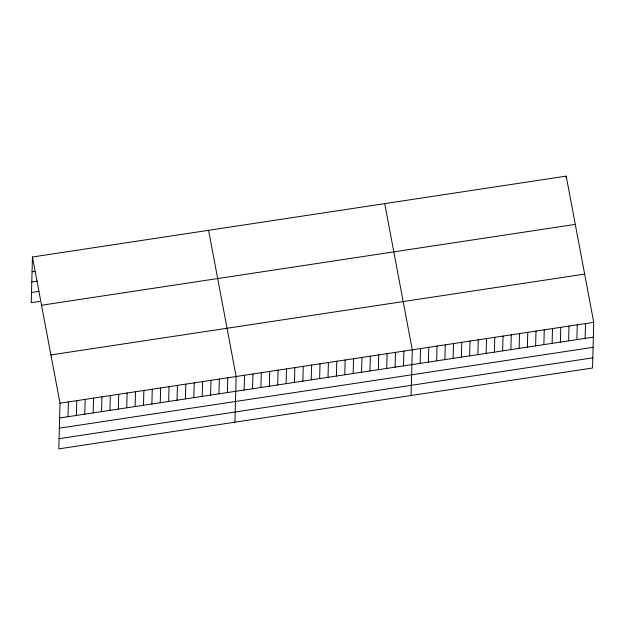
<?xml version="1.0" encoding="UTF-8"?>
<svg xmlns="http://www.w3.org/2000/svg" width="625" height="625" viewBox="0 0 625 625"><rect width="100%" height="100%" fill="white"/><g stroke="black" fill="none" stroke-linecap="round" stroke-linejoin="round"><path stroke-width="0.94" d="M32.445 256.992L60.008 403.188L58.812 448.867L592.555 368.008L593.75 322.328L566.188 176.133L32.445 256.992L31.25 302.672L39.641 301.406M68.008 416.711L68.398 401.914M76.398 415.438L76.781 400.641M84.781 414.172L85.172 399.375M93.172 412.898L93.555 398.102M101.555 411.633L101.945 396.828M109.945 410.359L110.328 395.562M118.328 409.086L118.719 394.289M126.719 407.82L127.109 393.016M135.109 406.547L135.492 391.75M143.492 405.273L143.883 390.477M151.883 404.008L152.266 389.211M160.266 402.734L160.656 387.938M168.656 401.461L169.047 386.664M177.047 400.195L177.43 385.398M185.43 398.922L185.82 384.125M193.82 397.656L194.203 382.852M202.203 396.383L202.594 381.586M210.594 395.109L210.977 380.312M218.977 393.844L219.367 379.039M227.367 392.57L227.758 377.773M234.945 422.188L236.141 376.5L208.578 230.305M244.141 390.031L244.531 375.227M252.531 388.758L252.914 373.961M260.914 387.484L261.305 372.688M269.305 386.219L269.695 371.422M277.695 384.945L278.078 370.148M286.078 383.672L286.469 368.875M294.469 382.406L294.852 367.609M302.852 381.133L303.242 366.336M311.242 379.867L311.633 365.062M319.625 378.594L320.016 363.797M328.016 377.32L328.406 362.523M336.406 376.055L336.789 361.25M344.789 374.781L345.18 359.984M353.18 373.508L353.562 358.711M361.562 372.242L361.953 357.445M369.953 370.969L370.344 356.172M378.344 369.695L378.727 354.898M386.727 368.43L387.117 353.633M395.117 367.156L395.5 352.359M403.5 365.891L403.891 351.086M411.078 395.5L412.281 349.82L384.719 203.625M420.141 363.367L420.523 348.57M428.391 362.117L428.773 347.32M436.633 360.867L437.023 346.07M444.883 359.617L445.273 344.82M453.133 358.367L453.523 343.57M461.383 357.117L461.773 342.32M469.633 355.867L470.016 341.07M477.883 354.617L478.266 339.82M486.125 353.367L486.516 338.57M494.375 352.117L494.766 337.32M502.625 350.867L503.016 336.07M510.875 349.617L511.266 334.82M519.125 348.375L519.508 333.57M527.375 347.125L527.758 332.32M535.625 345.875L536.008 331.07M543.867 344.625L544.258 329.82M552.117 343.375L552.508 328.578M560.367 342.125L560.758 327.328M566.141 177.984L566.188 176.133M568.617 340.875L569 326.078M576.867 339.625L577.25 324.828M585.117 338.375L585.5 323.578M32.062 271.789L34.852 271.367M31.789 281.984L37.383 281.133M31.516 292.484L38.969 291.352M41.539 305.234L575.281 224.375M50.914 354.938L584.656 274.086M60.008 403.188L593.75 322.328M59.617 417.984L593.359 337.125M59.352 428.172L593.094 347.32M59.078 438.672L592.82 357.82"/></g></svg>
